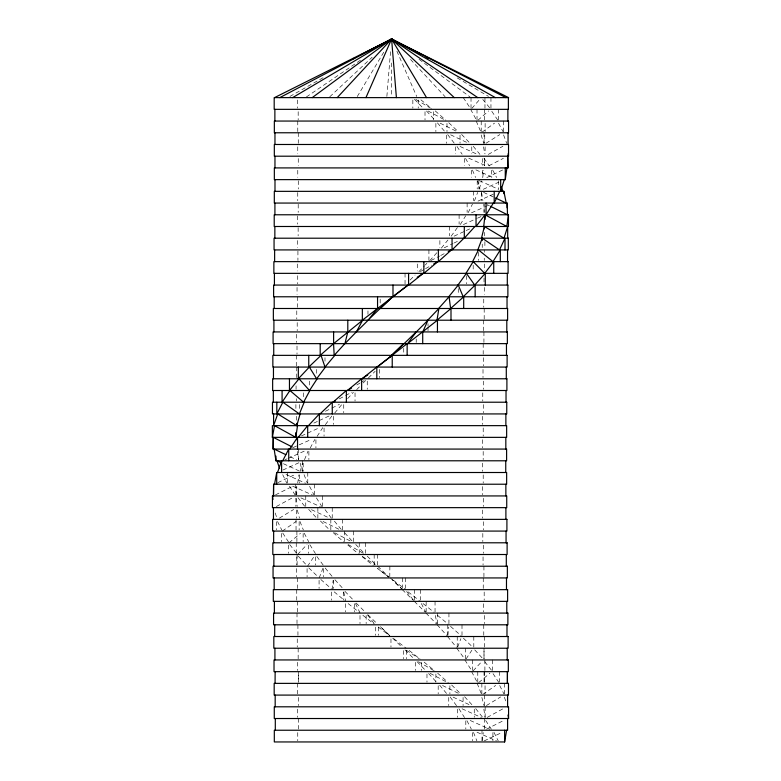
<?xml version="1.0" encoding="UTF-8"?>
<svg xmlns="http://www.w3.org/2000/svg" width="781" height="781" viewBox="0 0 781 781"><rect width="100%" height="100%" fill="white"/><g stroke="black" fill="none" stroke-linecap="round" stroke-linejoin="round"><path stroke-width="0.59" stroke-dasharray="3.9 2.93" d="M296.643 494.763L296.751 486.563L296.78 494.763M386.868 96.434L390.598 50.999M447.864 635.343L448.548 627.143M332.315 589.655L333.126 580.283M482.785 177.287L483.576 170.258M482.15 740.778L483.263 732.578M297.707 483.048L298.928 474.848M479.417 189.002L481.438 180.801M300.246 471.334L302.53 463.133M474.448 200.932L477.66 192.409M457.637 647.166L460.868 638.643M319.175 577.94L322.875 568.353M304.502 459.726L308.007 451.203M468.19 212.647L472.446 204.124M310.233 448.011L314.792 439.488M357.259 96.58L384.721 50.56M460.302 224.537L465.72 215.751M317.115 436.384L322.787 427.597M466.072 658.969L471.909 650.183M307.519 566.225L314.108 556.462M451.115 236.252L457.481 227.466M325.384 424.669L331.945 415.882M441.343 248.114L447.943 240.011M334.698 413.032L342.234 404.021M471.812 108.442L479.71 99.431M429.716 260.737L437.76 251.726M347.633 398.613L353.383 392.306M473.12 670.82L481.75 661.614M297.571 554.51L307.06 544.464M418.889 271.681L424.483 265.823M425.284 264.984L426.885 263.304M356.683 389.66L359.934 386.312M363.194 382.973L365.635 380.454M410.074 280.047L415.111 275.019M368.398 377.945L375.183 371.258M329.767 96.795L372.156 57.198M477.913 120.274L488.652 110.902M478.714 682.594L489.882 673.222M289.068 542.795L300.509 533.277M482.17 132.077L494.539 123.125M482.843 694.397L495.671 685.445M282.292 531.08L296.175 521.435M306.416 96.942L360.519 60.166M485.997 143.255L499.801 134.615M486.397 705.575L500.65 696.935M279.364 518.135L293.636 509.495M356.8 384.955L359.943 383.1M360.988 382.485L364.122 380.63M420.373 271.593L424.483 269.25M425.518 268.664L431.688 265.149M289.927 96.434L324.867 76.704M488.252 154.443L502.935 146.242M487.188 717.407L503.52 708.474M276.328 506.537L292.797 497.604M339.305 398.866L344.548 396.074M345.592 395.518L351.889 392.169M431.053 260.522L439.635 256.061M440.709 255.494L444.994 253.269M488.808 165.787L503.394 158.328M486.485 729.171L503.384 720.648M275.527 494.871L292.524 486.348M325.423 411.265L330.812 408.609M331.886 408.072L339.432 404.343M444.252 247.792L453.019 243.526M454.112 242.998L457.393 241.397M486.758 177.59L502.681 169.955M484.132 740.935L502.339 732.275M277.763 482.687L294.974 474.545M313.855 423.097L318.199 421.057M319.292 420.549L329.065 415.97M454.083 236.165L465.046 231.078M466.14 230.561L471.626 228.023M483.263 189.305L498.766 182.178M282.878 470.064L298.908 462.742M301.456 435.896L319.741 427.597M463.426 224.537L476.41 218.68M477.494 218.192L481.818 216.239M477.992 201.107L493.201 194.274M471.499 212.822L490.087 204.524M292.992 447.611L311.56 439.312M284.889 459.814L287.076 458.837M288.16 458.349L304.522 451.027M468.756 158.153L486.221 165.963M475.912 169.867L493.367 177.677M292.621 486.172L312.312 494.959M470.182 720.472L489.853 729.259M286.012 474.457L305.596 483.244M476.986 732.188L496.589 740.974M300.91 497.887L320.356 506.674M462.01 708.757L481.418 717.544M459.989 146.438L477.142 154.248M479.349 180.606L498.649 189.392M283.435 463.719L300.47 471.529M311.482 509.69L330.041 518.35M453.107 697.13L471.665 705.79M450.647 134.81L469.01 143.47M483.546 192.36L493.26 196.949M290.122 456.719L296.516 459.775M323.07 521.493L340.448 530.016M442.524 685.503L459.872 694.026M487.198 204.661L489.336 205.725M440.152 123.183L457.256 131.706M334.61 532.749L351.567 541.682M430.136 673.329L447.044 682.262M428.134 111.009L444.779 119.942M348.18 544.552L363.37 553.338M418.46 661.702L433.601 670.488M457.207 77.895L488.457 96.395M415.951 99.47L430.458 108.11M362.423 556.462L375.368 564.927M406.276 650.183L419.153 658.647M419.016 59.297L469.967 96.903M393.273 580.137L404.734 588.923M378.219 626.997L389.69 635.783M388.928 577.208L377.496 568.422L388.85 577.208M408.063 591.852L419.436 600.638M393.809 638.712L406.12 648.23M362.843 615.282L374.206 624.068M423.038 603.567L434.119 612.353M409.137 650.427L420.207 659.213M362.199 556.707L373.259 565.493M348.15 603.567L359.221 612.353M420.91 99.822L431.639 108.608M437.448 615.282L448.06 624.068M347.789 544.992L358.362 553.778M424.142 662.142L434.734 670.928M334.18 591.852L344.763 600.638M435.212 110.902L445.961 120.274M450.51 626.362L461.112 635.734M437.663 673.222L448.274 682.594M333.194 532.642L343.767 542.014M320.835 579.502L331.437 588.874M448.763 122.724L458.506 131.93M390.393 577.94L401.746 588.815L392.15 579.609M389.807 635.675L380.201 626.469L390.646 636.515M463.406 638.184L472.935 647.39M402.264 589.655L413.539 600.53M377.75 566.225L389.006 577.1M451.643 685.044L461.171 694.25M392.697 638.184L402.225 647.39M367.88 614.754L377.408 623.96M320.454 521.034L329.963 530.24M308.807 567.894L318.316 577.1M414.33 601.37L425.313 612.245M367.246 556.179L376.52 565.385M404.997 649.899L414.281 659.105M356.116 603.039L365.391 612.245M414.477 99.294L423.458 108.5M425.977 613.085L436.491 623.96M417.044 661.614L425.918 670.82M355.716 544.464L364.581 553.67M344.929 591.324L353.803 600.53M461.63 134.439L470.367 143.645M410.523 59.463L445.111 96.737M474.75 649.899L483.244 659.105M426.543 111.009L434.988 120.215M308.651 509.319L317.096 518.525M464.617 696.759L473.081 705.965M298.303 556.179L306.757 565.385M437.165 624.8L446.957 635.617M428.603 673.466L436.755 682.477M334.951 579.746L343.113 588.757M344.743 532.886L352.875 541.897M437.409 122.861L445.043 131.872M447.533 636.515L456.485 647.332M334.424 521.171L341.873 530.182M439.683 685.181L447.152 694.192M325.189 568.031L332.638 577.042M482.775 99.431L490.214 108.442M473.257 146.291L479.944 154.394M484.747 661.751L491.913 670.762M475.697 708.611L482.863 717.622M289.731 544.601L296.858 553.612M406.637 591.461L413.696 600.472M298 497.741L305.049 506.752M367.539 614.891L375.153 624.8M447.698 134.576L454.552 143.587M456.778 648.23L464.705 658.969M450.178 697.043L456.641 705.829M325.062 509.602L331.515 518.389M316.861 556.462L323.314 565.249M491.776 111.292L497.761 120.079M483.947 158.153L489.257 165.963M463.289 97.625L470.377 108.364M456.992 146.438L462.147 154.248M493.016 673.612L498.776 682.399M485.675 720.472L491.405 729.259M282.732 533.033L288.433 541.819M289.497 486.172L295.111 494.959M464.89 659.945L471.714 670.684M458.945 708.757L464.529 717.544M309.872 544.747L315.436 553.534M316.412 497.887L321.909 506.674M470.631 109.34L476.43 119.991M465.544 158.328L469.606 165.787M498.532 123.183L503.091 131.706M492.684 170.043L496.609 177.502M471.646 671.66L477.22 682.311M466.921 720.648L471.373 729.171M304.248 533.208L308.671 541.731M309.598 486.348L313.952 494.871M421.33 603.498L425.616 612.021M499.703 685.503L503.96 694.026M493.982 732.363L498.239 740.886M277.548 521.493L281.765 530.016M355.462 603.498L360.139 613.085M282.693 474.633L286.822 483.156M396.904 51.204L416.742 96.522M476.205 121.055L480.764 131.706M472.437 170.043L475.58 177.502M477.171 683.375L481.428 694.026M473.481 732.363L476.879 740.886M299.992 521.493L303.37 530.016M304.053 474.633L307.353 483.156M503.56 134.898L506.752 143.421M504.409 697.218L505.824 701.484M275.205 512.971L276.972 518.301M481.145 134.898L483.703 143.421M477.523 180.694L480.012 189.217M481.857 697.433L484.044 705.633M297.307 509.993L299.484 518.193M300.148 463.133L302.296 471.334M435.29 615.428L437.048 623.628M343.786 591.998L345.641 601.37M483.537 146.828L484.718 153.857M481.574 192.516L482.883 200.717M483.869 709.148L484.991 717.348M297.493 451.418L298.508 459.618M296.175 498.278L297.19 506.478M484.405 158.543L484.581 165.572L484.64 158.543M484.23 212.432L484.015 204.231L483.986 212.432M504.487 683.375L504.487 693.918M503.657 121.055L503.657 131.599M499.41 671.66L499.41 682.203M498.649 180.801L498.649 189.002M498.424 109.34L498.424 119.883M492.918 732.578L492.918 740.778M492.626 659.945L492.626 670.488M491.561 170.258L491.561 177.287M490.956 97.625L490.956 108.168M485.147 706.805L485.147 717.348M485.128 123.398L485.128 131.599M485.108 146.828L485.108 153.857M485.05 685.718L485.05 693.918M484.962 97.625L484.962 108.168M484.884 241.719L484.884 247.577M484.894 659.945L484.894 670.488M484.747 135.113L484.747 143.314M484.679 263.978L484.679 271.007M484.689 636.515L484.689 647.058M484.571 109.34L484.571 119.883M484.396 232.347L484.396 235.862M484.445 287.408L484.445 294.437M484.445 615.428L484.445 623.628M484.357 695.09L484.357 705.633M484.376 718.52L484.396 729.063M484.259 249.92L484.259 252.263M484.259 258.12L484.259 260.464M484.191 308.495L484.191 319.038M484.181 591.998L484.181 600.198M484.191 671.66L484.191 682.203M484.025 132.77L484.025 143.314M484.025 278.036L484.025 283.894M484.152 671.66L484.152 682.203M483.927 331.925L483.927 342.469M483.927 566.225L483.927 576.768M483.751 299.123L483.751 307.324M483.683 357.698L483.683 365.899M483.683 545.138L483.683 553.338M483.742 624.8L483.781 635.343M483.556 603.713L483.556 611.913M483.507 320.21L483.507 330.753M483.478 381.128L483.478 389.329M483.478 521.708L483.478 529.908M483.195 343.64L483.195 354.183M483.322 404.558L483.322 412.758M483.214 427.988L483.214 436.188M483.214 474.848L483.214 483.048M483.312 498.278L483.312 506.478M483.263 577.94L483.244 588.483M483.185 451.418L483.185 459.618M483.058 556.853L483.058 565.053M483.009 369.413L483.009 377.613M482.765 392.843L482.765 401.043M482.814 533.423L482.814 541.623M482.619 158.543L482.619 165.572M482.609 416.273L482.609 424.474M482.56 439.703L482.56 447.904M482.599 486.563L482.599 494.763M482.648 509.993L482.648 518.193M482.521 170.258L482.521 177.287M482.492 463.133L482.492 471.334M482.238 244.062L482.238 247.577M481.994 730.235L481.994 740.778M481.857 683.375L481.857 693.918M481.389 192.516L481.389 200.717M481.213 121.055L481.213 131.599M478.831 179.63L478.831 189.002M478.47 252.263L478.47 260.464M477.777 671.66L477.777 682.203M477.211 180.801L477.211 189.002M477.015 109.34L477.015 119.883M474.262 709.148L474.262 717.348M473.803 636.515L473.803 647.058M473.637 191.345L473.637 200.717M473.188 265.149L473.188 271.007M472.632 732.578L472.632 740.778M472.339 659.945L472.339 670.488M471.773 146.828L471.773 153.857M471.539 170.258L471.539 177.287M471.021 97.625L471.021 108.168M467.126 203.06L467.126 212.432M466.394 275.693L466.394 283.894M465.808 720.863L465.808 729.063M465.427 648.23L465.427 658.773M464.392 158.543L464.392 165.572M463.084 697.433L463.084 705.633M462.001 624.8L462.001 635.343M460.038 135.113L460.038 143.314M459.101 214.775L459.101 224.147M458.271 288.579L458.271 294.437M457.695 709.148L457.695 717.348M457.236 636.515L457.236 647.058M455.704 146.828L455.704 153.857M449.905 685.718L449.905 693.918M449.7 226.49L449.7 235.862M448.938 613.085L448.938 623.628M448.743 697.433L448.743 705.633M447.767 624.8L447.767 635.343M446.986 123.398L446.986 131.599M446.332 135.113L446.332 143.314M439.879 240.548L439.879 247.577M438.19 685.718L438.19 693.918M437.301 613.085L437.301 623.628M435.876 123.398L435.876 131.599M435.896 674.003L435.896 682.203M435.046 601.37L435.046 611.913M433.426 111.683L433.426 119.883M428.915 249.92L428.915 260.464M428.027 323.724L428.027 326.067M428.027 327.239L428.027 330.753M426.973 674.003L426.973 682.203M426.153 601.37L426.153 611.913M425.01 111.683L425.01 119.883M421.496 662.288L421.496 670.488M420.383 589.655L420.383 600.198M418.235 99.968L418.235 108.168M417.288 263.978L417.288 271.007M416.214 338.954L416.214 342.469M415.424 662.288L415.424 670.488M414.399 589.655L414.399 600.198M412.846 99.968L412.846 108.168M406.364 650.573L406.364 658.773M405.69 577.94L405.69 588.483M405.046 273.35L405.046 283.894M403.738 348.326L403.738 354.183M403.308 650.573L403.308 658.773M402.625 577.94L402.625 588.483M391.584 62.958L391.584 96.434M390.969 638.858L390.969 647.058M389.875 566.225L389.797 576.768M380.171 299.123L380.171 304.98M379.429 369.413L379.429 377.613M378.453 627.143L378.453 635.343M377.36 554.51L377.36 565.053M375.349 627.143L375.349 635.343M374.177 554.51L374.177 565.053M367.968 310.838L367.968 314.352M367.255 381.128L367.255 389.329M366.152 615.428L366.152 623.628M365.391 542.795L365.391 553.338M360.002 615.428L360.002 623.628M359.25 542.795L359.25 553.338M355.033 392.843L355.033 401.043M354.428 603.713L354.428 611.913M353.686 531.08L353.686 541.623M345.387 603.713L345.387 611.913M344.646 531.08L344.646 541.623M343.738 404.558L343.738 412.758M343.318 591.998L343.318 600.198M342.615 519.365L342.615 529.908M333.409 416.273L333.409 424.474M333.321 580.283L333.321 588.483M332.228 507.65L332.228 518.193M331.534 591.998L331.534 600.198M330.832 519.365L330.832 529.908M324.994 357.698L324.994 361.212M324.047 427.988L324.047 436.188M323.705 568.568L323.705 576.768M322.524 495.935L322.524 506.478M319.078 580.283L319.078 588.483M317.867 507.65L317.867 518.193M316.627 369.413L316.627 375.27M315.924 439.703L315.924 447.904M315.426 556.853L315.426 565.053M314.499 484.22L314.499 494.763M309.52 381.128L309.52 386.985M308.885 451.418L308.885 459.618M308.632 545.138L308.632 553.338M307.773 472.505L307.773 483.048M307.079 568.568L307.079 576.768M305.752 495.935L305.752 506.478M303.604 392.843L303.604 398.7M303.184 463.133L303.184 471.334M303.145 533.423L303.145 541.623M302.598 460.79L302.598 471.334M299.387 404.558L299.387 410.415M299.279 474.848L299.279 483.048M299.143 521.708L299.143 529.908M298.654 449.075L298.654 459.618M298.537 718.52L298.537 729.063M298.362 671.66L298.362 682.203L298.313 674.003M298.42 697.433L298.42 705.633M298.274 132.77L298.274 143.314M298.264 158.543L298.264 165.572M298.283 180.801L298.283 189.002M298.205 204.231L298.205 212.432M298.176 111.683L298.176 119.883M298.137 227.661L298.137 235.862M298.157 648.23L298.157 658.773M297.922 251.091L297.922 260.464M297.903 624.8L297.951 635.343M297.766 121.055L297.766 131.599M297.746 146.828L297.746 153.857M297.766 170.258L297.766 177.287M297.737 192.516L297.737 200.717M297.717 275.693L297.717 283.894M297.707 709.148L297.707 717.348M297.746 732.578L297.746 740.778M297.6 99.968L297.6 108.168M297.649 215.946L297.649 224.147M297.629 601.37L297.629 611.913M297.61 683.375L297.61 693.918M297.493 240.548L297.493 247.577M297.483 296.78L297.483 307.324M297.415 577.94L297.424 588.483M297.454 662.288L297.454 670.488M297.288 263.978L297.288 271.007M297.249 638.858L297.249 647.058M297.2 322.553L297.2 330.753M297.102 554.51L297.102 565.053M297.044 287.408L297.044 294.437M297.005 345.983L297.005 354.183M296.897 531.08L296.897 541.623M297.005 613.085L297.005 623.628M296.78 310.838L296.78 319.038M296.741 367.07L296.741 377.613M296.76 556.853L296.76 565.053M296.741 589.655L296.741 600.198M296.604 398.7L296.604 401.043M296.692 509.993L296.692 518.193M296.526 334.268L296.526 342.469M296.487 416.273L296.487 422.13M296.487 568.568L296.487 576.768M296.282 355.355L296.282 365.899M296.243 542.795L296.243 553.338M296.067 385.814L296.067 389.329M296.038 519.365L296.038 529.908M295.892 404.558L295.892 409.244M295.882 498.278L295.882 506.478M295.735 484.22L295.735 494.763M288.306 545.138L288.306 553.338M287.34 472.505L287.34 483.048M281.463 533.423L281.463 541.623M276.494 521.708L276.494 529.908M484.015 658.773L484.015 648.23L483.995 658.773"/><path stroke-width="1.17" d="M296.536 439.703L296.565 437.36M273.399 495.935L273.584 484.22L506.644 484.22L506.644 472.505L276.718 472.505L274.541 484.22M285.866 454.679L274.141 449.075L275.947 460.79L506.605 460.79L506.605 449.075L273.125 449.075L273.34 437.36L292.201 446.947M483.712 226.49L485.04 214.775L506.81 226.49L508.46 214.775L274.219 214.775L274.219 226.49L508.46 226.49L508.46 214.775M507.943 156.2L507.943 167.915L274.346 167.915L274.346 179.63L505.278 179.63L506.928 167.915M272.364 437.36L272.364 425.645L506.644 425.645L506.644 437.36L272.364 437.36L274.541 425.645L295.794 437.36L297.532 425.645M507.601 718.52L507.601 730.235L274.316 730.235L274.316 741.95L504.624 741.95L506.615 730.235M481.457 238.205L484.396 226.49L503.999 238.205L507.679 226.49L507.679 238.205M273.594 413.93L273.594 425.645L277.733 413.93L296.79 425.645L300.099 413.93M504.301 179.63L500.68 191.345L500.68 179.63M277.538 472.505L281.609 460.79L281.609 472.505M477.816 249.92L482.238 238.205L499.479 249.92L505.004 238.205L505.004 249.92M304.2 402.215L299.387 413.93L282.849 402.215L276.825 413.93L276.825 402.215M365.947 97.625L391.584 39.05L508.636 97.625M499.723 191.345L494.197 203.06L494.197 191.345M472.593 261.635L478.47 249.92L492.967 261.635L500.309 249.92L500.309 261.635M282.712 460.79L288.736 449.075L288.736 460.79M309.872 390.5L303.604 402.215L289.917 390.5L282.087 402.215L282.087 390.5M347.799 320.21L347.799 331.925L344.929 343.64L356.321 331.925L362.648 320.21L333.614 343.64L333.614 331.925M465.964 273.35L473.188 261.635L484.708 273.35L493.738 261.635L493.738 273.35M493.367 203.06L486.055 214.775L486.055 203.06M317.154 378.785L309.52 390.5L299.006 378.785L289.458 390.5L289.458 378.785M289.712 449.075L297.541 437.36L297.541 449.075M457.93 285.065L466.394 273.35L474.702 285.065L485.284 273.35L485.284 285.065M422.716 343.64L422.716 331.925L428.027 320.21L416.283 331.925L407.594 343.64L437.448 320.21L437.448 331.925M325.443 367.07L316.627 378.785L309.335 367.07L298.322 378.785L298.322 367.07M298.225 437.36L307.685 425.645L307.685 437.36M448.714 296.78L458.271 285.065L463.201 296.78L475.151 285.065L475.151 296.78M334.844 355.355L324.994 367.07L321.059 355.355L308.749 367.07L308.749 355.355M438.61 308.495L449.085 296.78L450.608 308.495L463.699 296.78L463.699 308.495M474.916 226.49L464.305 238.205L464.305 226.49M344.86 343.64L334.18 355.355L333.555 343.64L320.2 355.355L320.2 343.64M337.236 97.625L391.584 39.05L505.893 97.625M308.427 425.645L319.37 413.93L319.37 425.645M427.685 320.21L438.893 308.495L436.989 320.21L450.998 308.495L450.998 320.21M356.312 331.925L368.193 320.21M463.963 238.205L452.053 249.92L452.053 238.205M404.119 343.64L416.214 331.925M380.122 308.495L367.968 320.21L377.535 308.495L392.843 296.78L380.171 308.495L392.394 296.78M390.041 357.024L403.738 343.64L391.506 355.355M320.034 413.93L332.276 402.215L332.276 413.93M392.54 296.78L408.112 285.065L392.989 296.78L392.989 285.065M312.224 97.625L391.584 39.05L420.617 54.26M388.577 41.09L391.584 39.05L495.369 97.625M367.792 374.88L361.974 378.785L376.813 367.07L376.813 378.785M417.191 277.255L423.273 273.35L408.59 285.065L408.59 273.35M292.631 97.625L391.584 39.05L398.876 43.365M351.577 388.03L347.399 390.5L361.632 378.785L361.632 390.5M433.738 263.978L437.858 261.635L423.868 273.35L423.868 261.635M385.228 42.633L391.584 39.05L477.757 97.625M335.117 401.102L333.018 402.215L346.364 390.5L346.364 402.215M279.774 97.625L391.584 39.05L395.508 41.94M448.216 251.589L451.428 249.92L438.366 261.635L438.366 249.92M352.768 58.946L354.916 57.843M360.314 55.08L391.584 39.05L454.288 97.625M274.531 97.625L391.584 39.05L426.533 97.625M508.529 156.2L274.326 156.2L274.326 144.485L508.529 144.485L508.529 156.2L508.04 153.857M495.418 197.964L506.215 203.06L503.872 191.345L274.316 191.345L274.316 203.06L507.133 203.06L507.513 214.775L490.4 206.252M272.452 495.935L506.732 495.935L506.732 507.65L272.452 507.65L272.452 495.935L272.999 499.45M508.577 718.52L274.277 718.52L274.277 706.805L508.577 706.805L508.577 718.52L507.982 715.005M500.797 190.369L502.935 191.345L501.373 187.089M281.306 462.742L277.04 460.79L279.481 468.249M425.987 57.072L428.144 58.204M391.584 39.05L396.406 97.625M507.562 156.2L507.943 167.915M508.06 132.77L508.06 144.485M507.875 109.34L507.875 121.055M507.601 695.09L507.601 706.805M507.552 249.92L507.552 261.635M507.308 273.35L507.308 285.065M507.133 203.06L507.133 207.746M507.22 648.23L507.22 659.945M507.035 296.78L507.035 308.495M507.015 624.8L506.967 636.515M506.801 320.21L506.801 331.925M506.791 601.37L506.791 613.085M506.459 343.64L506.459 355.355M506.488 577.94L506.478 589.655M506.293 367.07L506.293 378.785M506.303 554.51L506.303 566.225M506.029 390.5L506.029 402.215M506.059 531.08L506.059 542.795M505.873 413.93L505.873 425.645M505.824 437.36L505.824 449.075M505.863 484.22L505.863 495.935M505.893 507.65L505.893 519.365M505.746 460.79L505.746 472.505M505.278 167.915L505.278 179.63M504.624 730.235L504.624 741.95M503.872 191.345L503.872 193.688M485.04 219.461L485.04 214.775L476.039 226.49L476.039 214.775M484.396 226.49L484.396 228.833M482.238 238.205L482.238 240.548M407.145 355.355L407.145 343.64L377.038 367.07L392.228 355.355L392.228 367.07M377.555 296.78L377.555 308.495L362.345 320.21L362.345 308.495M296.79 423.302L296.79 425.645M295.794 432.674L295.794 437.36M276.718 472.505L276.718 484.22M275.947 456.104L275.947 460.79M275.303 718.52L275.303 730.235M275.137 671.66L275.078 683.375M275.176 695.09L275.176 706.805M274.961 132.77L274.961 144.485M274.961 156.2L274.961 167.915M274.99 179.63L274.99 191.345M274.922 648.23L274.922 659.945M274.873 109.34L274.873 121.055M274.912 203.06L274.912 214.775M274.853 226.49L274.853 238.205M274.629 249.92L274.629 261.635M274.727 624.8L274.668 636.515M274.424 273.35L274.424 285.065M274.395 601.37L274.395 613.085M274.199 296.78L274.199 308.495M274.18 577.94L274.199 589.655M273.916 320.21L273.916 331.925M273.848 554.51L273.848 566.225M273.731 343.64L273.731 355.355M273.653 531.08L273.653 542.795M273.584 484.22L273.584 495.935M273.457 367.07L273.457 378.785M273.33 390.5L273.33 402.215M273.448 507.65L273.448 519.365M273.125 437.36L273.125 449.075M508.382 97.625L274.19 97.625L274.19 109.34L508.382 109.34L508.382 97.625M508.548 121.055L274.346 121.055L274.346 132.77L508.548 132.77L508.548 121.055M508.304 238.205L274.063 238.205L274.063 249.92L508.304 249.92L508.304 238.205M508.099 261.635L273.867 261.635L273.867 273.35L508.099 273.35L508.099 261.635M507.875 285.065L273.614 285.065L273.614 296.78L507.875 296.78L507.875 285.065M507.611 308.495L273.36 308.495L273.36 320.21L507.611 320.21L507.611 308.495M507.357 331.925L273.096 331.925L273.096 343.64L507.357 343.64L507.357 331.925M507.113 355.355L272.852 355.355L272.852 367.07L507.113 367.07L507.113 355.355M506.898 378.785L272.647 378.785L272.647 390.5L506.898 390.5L506.898 378.785M506.752 402.215L272.462 402.215L272.462 413.93L506.752 413.93L506.752 402.215M506.908 519.365L272.608 519.365L272.608 531.08L506.908 531.08L506.908 519.365M507.113 542.795L272.813 542.795L272.813 554.51L507.113 554.51L507.113 542.795M507.357 566.225L273.057 566.225L273.057 577.94L507.357 577.94L507.357 566.225M507.611 589.655L273.311 589.655L273.311 601.37L507.611 601.37L507.611 589.655M507.875 613.085L273.575 613.085L273.575 624.8L507.875 624.8L507.875 613.085M508.119 636.515L273.819 636.515L273.819 648.23L508.119 648.23L508.119 636.515M508.324 659.945L274.024 659.945L274.024 671.66L508.324 671.66L508.324 659.945M508.48 683.375L274.18 683.375L274.18 695.09L508.48 695.09L508.48 683.375M507.435 683.375L507.435 671.66L507.377 683.375"/></g></svg>
